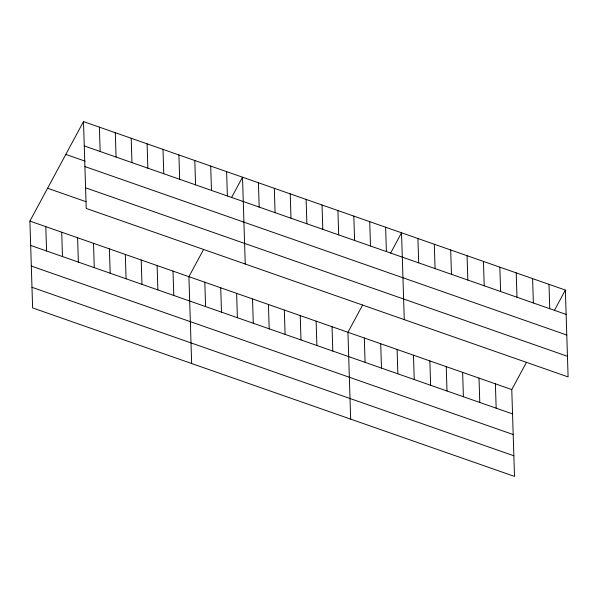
<?xml version="1.0" encoding="UTF-8"?>
<svg xmlns="http://www.w3.org/2000/svg" width="598" height="598" viewBox="0 0 598 598"><rect width="100%" height="100%" fill="white"/><g stroke="black" fill="none" stroke-linecap="round" stroke-linejoin="round"><path stroke-width="0.9" d="M526.517 362.209L511.776 389.567L514.504 476.412L32.628 307.925L29.9 221.081L83.496 121.588L565.372 290.075L568.1 376.919L86.224 208.433L83.496 121.588M203.656 249.321L188.923 276.68L191.652 363.524M231.561 197.512L242.511 177.187L245.24 264.032M362.68 304.92L347.939 332.286L350.667 419.123M390.584 253.118L401.535 232.794L404.263 319.631M554.421 310.399L565.372 290.075M84.258 145.934L566.134 314.421M65.81 154.419L85.058 161.154M84.909 166.558L566.784 335.044M85.574 187.809L567.45 356.296M47.586 188.25L86.082 201.713M29.9 221.081L511.776 389.567M30.662 245.427L512.546 413.913M31.313 266.05L513.189 434.537M31.978 287.302L513.861 455.788M548.986 284.349L549.749 308.695M532.601 278.623L533.371 302.969M516.216 272.89L516.986 297.236M499.838 267.164L500.601 291.51M495.391 383.841L496.161 408.187M483.453 261.438L484.216 285.784M479.013 378.115L479.775 402.461M467.068 255.705L467.83 280.051M462.628 372.382L463.39 396.728M450.683 249.979L451.453 274.325M446.243 366.656L447.005 391.002M434.298 244.246L435.067 268.599M429.857 360.923L430.627 385.276M417.92 238.52L418.682 262.866M413.472 355.197L414.242 379.543M397.094 349.471L397.857 373.817M385.628 227.233L386.398 251.579M380.709 343.738L381.472 368.084M369.728 221.671L370.491 246.017M364.324 338.012L365.086 362.358M353.829 216.11L354.592 240.456M337.922 210.548L338.692 234.894M332.04 326.725L332.802 351.071M322.023 204.994L322.785 229.34M316.133 321.163L316.903 345.509M306.124 199.433L306.886 223.779M300.233 315.602L300.996 339.948M290.217 193.872L290.987 218.218M284.334 310.041L285.096 334.387M274.318 188.31L275.08 212.656M268.427 304.479L269.197 328.833M258.411 182.749L259.181 207.095M252.528 298.925L253.29 323.271M236.629 293.364L237.391 317.71M226.612 171.633L227.375 195.98M220.722 287.802L221.492 312.149M210.705 166.072L211.475 190.418M204.822 282.241L205.585 306.587M194.806 160.511L195.568 184.857M178.907 154.949L179.669 179.295M173.016 271.126L173.786 295.472M163 149.388L163.77 173.734M157.117 265.564L157.879 289.91M147.101 143.826L147.863 168.18M141.21 260.003L141.98 284.349M131.201 138.273L131.964 162.619M125.311 254.442L126.073 278.788M115.294 132.711L116.064 157.057M109.412 248.88L110.174 273.226M99.395 127.15L100.158 151.496M93.505 243.319L94.275 267.665M77.605 237.765L78.368 262.111M61.706 232.203L62.469 256.549M45.799 226.642L46.569 250.988"/></g></svg>
